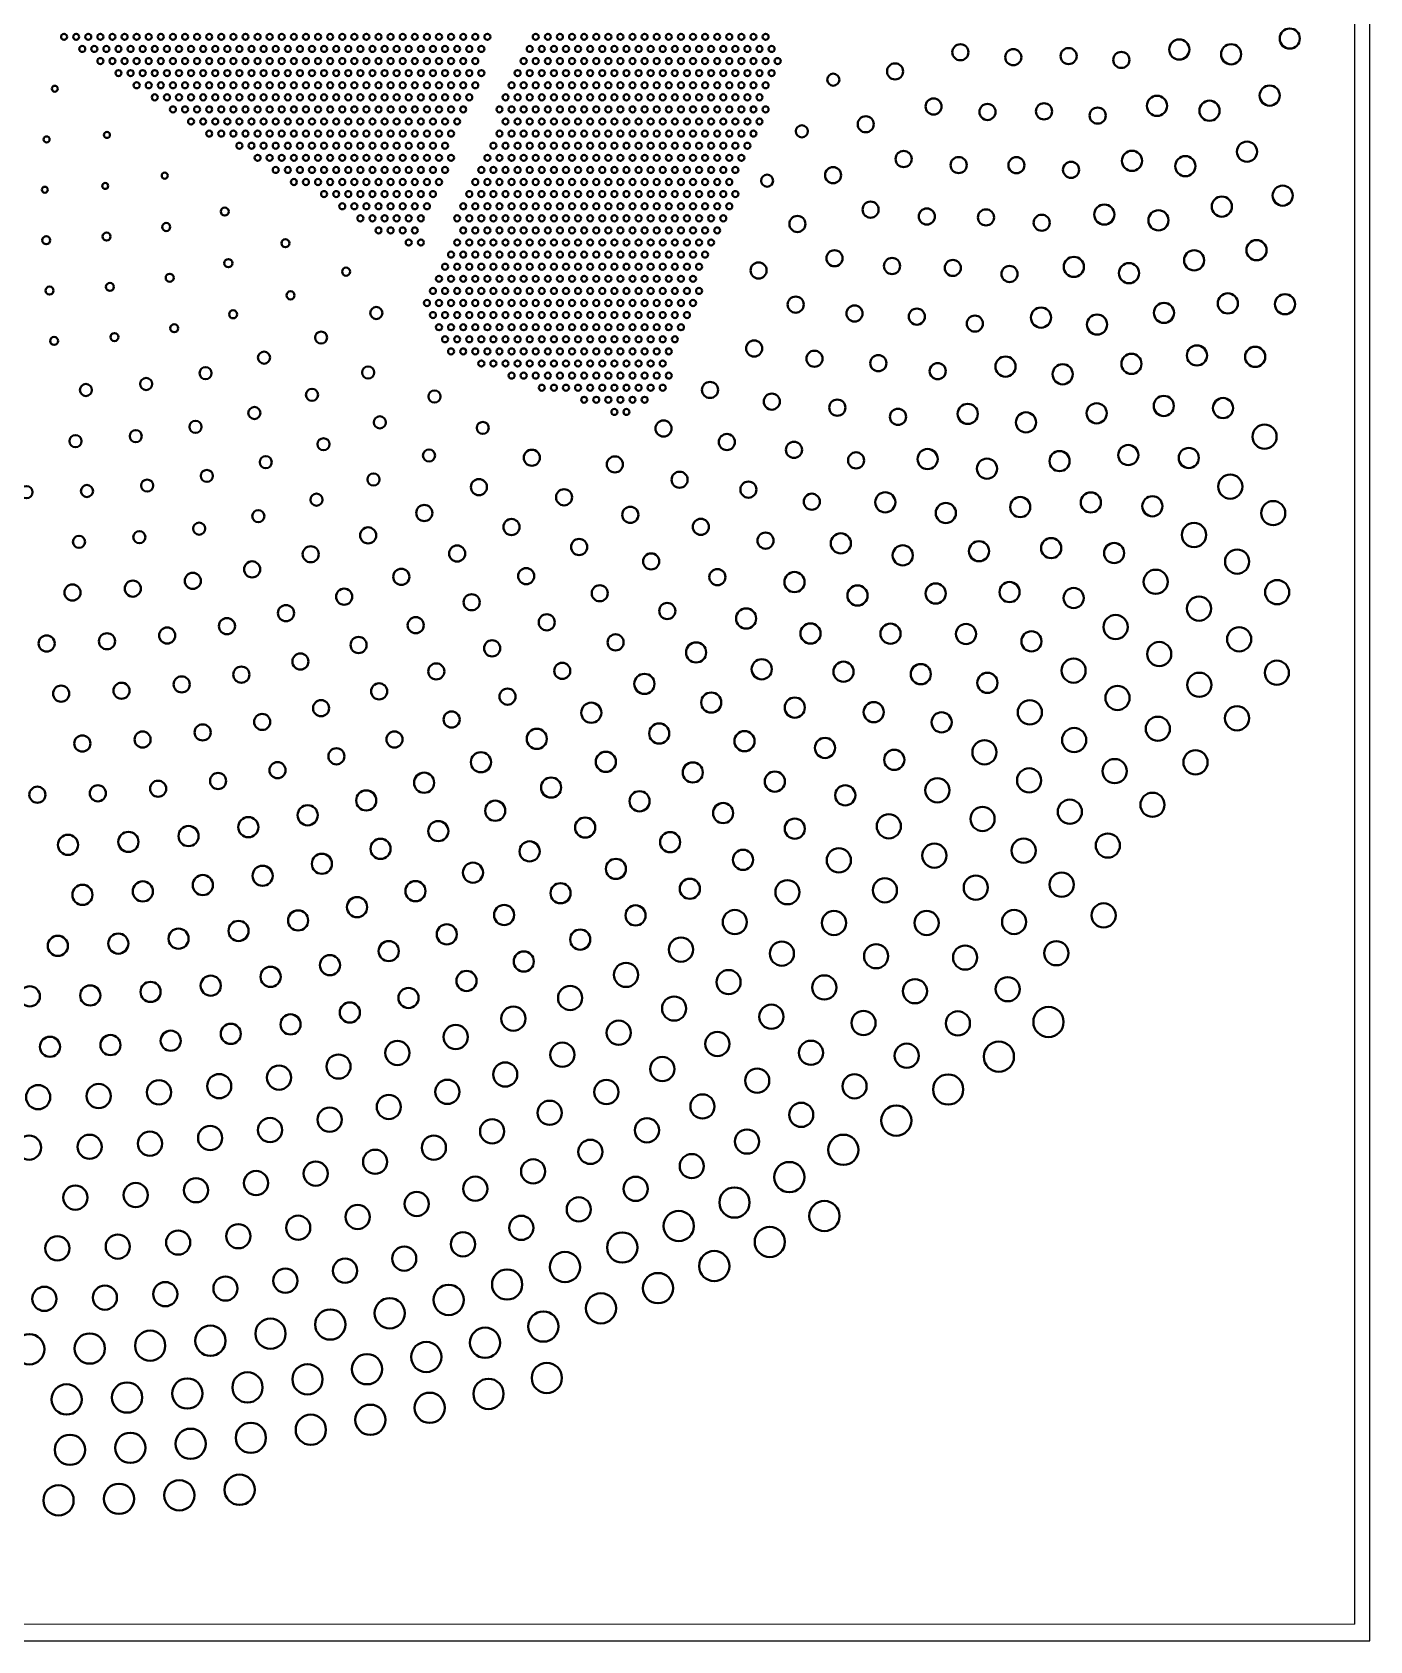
# Model space of a CAD drawing. Header units: metres. Extents: x 60.32 to 63.3, y 91.09 to 96.72.
# Drawn here: x 61.974 to 63.301, y 91.091 to 92.687 of the extents above; entities that cross this region are included whole.
import ezdxf

# ---------------------------------------------------------------- set-up
doc = ezdxf.new("R2010")
doc.units = ezdxf.units.M
doc.header["$MEASUREMENT"] = 0
doc.layers.add('ProfileEdges', color=7, linetype='Continuous', lineweight=40)

msp = doc.modelspace()

# ---------------------------------------------------------------- linework, layer by layer
at = {"layer": 'Defpoints'}
msp.add_line((60.3331, 91.1086), (63.2861, 91.1078), dxfattribs=at)
msp.add_lwpolyline([(60.3184, 91.0914), (63.3015, 91.0914), (63.3015, 96.7201), (60.3184, 96.7201)], close=True, dxfattribs=at)
msp.add_lwpolyline([(61.3671, 96.7086), (63.2861, 96.7086), (63.2861, 91.1078)], dxfattribs=at)
at = {"layer": 'ProfileEdges'}
for centre, radius in [((63.222, 92.6806), 0.01), ((62.0059, 92.6823), 0.003), ((62.0179, 92.6823), 0.003), ((62.0239, 92.6703), 0.003), ((62.0299, 92.6823), 0.003), ((62.0359, 92.6703), 0.003), ((62.0419, 92.6823), 0.003), ((62.0479, 92.6703), 0.003), ((62.0539, 92.6823), 0.003), ((62.0599, 92.6703), 0.003), ((62.0659, 92.6823), 0.003), ((62.0719, 92.6703), 0.003), ((62.0779, 92.6823), 0.003), ((62.0839, 92.6703), 0.003), ((62.0899, 92.6823), 0.003), ((62.0959, 92.6703), 0.003), ((62.1019, 92.6823), 0.003), ((62.1079, 92.6703), 0.003), ((62.1139, 92.6823), 0.003), ((62.1199, 92.6703), 0.003), ((62.1259, 92.6823), 0.003), ((62.1319, 92.6703), 0.003), ((62.1379, 92.6823), 0.003), ((62.1439, 92.6703), 0.003), ((62.1499, 92.6823), 0.003), ((62.1559, 92.6703), 0.003), ((62.1619, 92.6823), 0.003), ((62.1679, 92.6703), 0.003), ((62.1739, 92.6823), 0.003), ((62.1799, 92.6703), 0.003), ((62.1859, 92.6823), 0.003), ((62.1919, 92.6703), 0.003), ((62.1979, 92.6823), 0.003), ((62.2039, 92.6703), 0.003), ((62.2099, 92.6823), 0.003), ((62.2159, 92.6703), 0.003), ((62.2219, 92.6823), 0.003), ((62.2279, 92.6703), 0.003), ((62.2339, 92.6823), 0.003), ((62.2399, 92.6703), 0.003), ((62.2459, 92.6823), 0.003), ((62.2519, 92.6703), 0.003), ((62.2579, 92.6823), 0.003), ((62.2639, 92.6703), 0.003), ((62.2699, 92.6823), 0.003), ((62.2759, 92.6703), 0.003), ((62.2819, 92.6823), 0.003), ((62.2879, 92.6703), 0.003), ((62.2939, 92.6823), 0.003), ((62.2999, 92.6703), 0.003), ((62.3059, 92.6823), 0.003), ((62.3119, 92.6703), 0.003), ((62.3179, 92.6823), 0.003), ((62.3239, 92.6703), 0.003), ((62.3299, 92.6823), 0.003), ((62.3359, 92.6703), 0.003), ((62.3419, 92.6823), 0.003), ((62.3479, 92.6703), 0.003), ((62.3539, 92.6823), 0.003), ((62.3599, 92.6703), 0.003), ((62.3659, 92.6823), 0.003), ((62.3719, 92.6703), 0.003), ((62.3779, 92.6823), 0.003), ((62.3839, 92.6703), 0.003), ((62.3899, 92.6823), 0.003), ((62.3959, 92.6703), 0.003), ((62.4019, 92.6823), 0.003), ((62.4079, 92.6703), 0.003), ((62.4139, 92.6823), 0.003), ((62.4199, 92.6703), 0.003), ((62.4259, 92.6823), 0.003), ((62.4679, 92.6703), 0.003), ((62.4739, 92.6823), 0.003), ((62.4799, 92.6703), 0.003), ((62.4859, 92.6823), 0.003), ((62.4919, 92.6703), 0.003), ((62.4979, 92.6823), 0.003), ((62.5039, 92.6703), 0.003), ((62.5099, 92.6823), 0.003), ((62.5159, 92.6703), 0.003), ((62.5219, 92.6823), 0.003), ((62.5279, 92.6703), 0.003), ((62.5339, 92.6823), 0.003), ((62.5399, 92.6703), 0.003), ((62.5459, 92.6823), 0.003), ((62.5519, 92.6703), 0.003), ((62.5579, 92.6823), 0.003), ((62.5639, 92.6703), 0.003), ((62.5699, 92.6823), 0.003), ((62.5759, 92.6703), 0.003), ((62.5819, 92.6823), 0.003), ((62.5879, 92.6703), 0.003), ((62.5939, 92.6823), 0.003), ((62.5999, 92.6703), 0.003), ((62.6059, 92.6823), 0.003), ((62.6119, 92.6703), 0.003), ((62.6179, 92.6823), 0.003), ((62.6239, 92.6703), 0.003), ((62.6299, 92.6823), 0.003), ((62.6359, 92.6703), 0.003), ((62.6419, 92.6823), 0.003), ((62.6479, 92.6703), 0.003), ((62.6539, 92.6823), 0.003), ((62.6599, 92.6703), 0.003), ((62.6659, 92.6823), 0.003), ((62.6719, 92.6703), 0.003), ((62.6779, 92.6823), 0.003), ((62.6839, 92.6703), 0.003), ((62.6899, 92.6823), 0.003), ((62.6959, 92.6703), 0.003), ((62.7019, 92.6823), 0.003), ((62.7079, 92.6703), 0.003), ((62.8952, 92.667), 0.008), ((62.9477, 92.6621), 0.008), ((63.0026, 92.6632), 0.008), ((63.1124, 92.6697), 0.01), ((63.1638, 92.665), 0.01), ((62.0419, 92.6583), 0.003), ((62.0539, 92.6583), 0.003), ((62.0659, 92.6583), 0.003), ((62.0779, 92.6583), 0.003), ((62.0899, 92.6583), 0.003), ((62.1019, 92.6583), 0.003), ((62.1139, 92.6583), 0.003), ((62.1259, 92.6583), 0.003), ((62.1379, 92.6583), 0.003), ((62.1499, 92.6583), 0.003), ((62.1619, 92.6583), 0.003), ((62.1739, 92.6583), 0.003), ((62.1859, 92.6583), 0.003), ((62.1979, 92.6583), 0.003), ((62.2099, 92.6583), 0.003), ((62.2219, 92.6583), 0.003), ((62.2339, 92.6583), 0.003), ((62.2459, 92.6583), 0.003), ((62.2579, 92.6583), 0.003), ((62.2699, 92.6583), 0.003), ((62.2819, 92.6583), 0.003), ((62.2939, 92.6583), 0.003), ((62.3059, 92.6583), 0.003), ((62.3179, 92.6583), 0.003), ((62.3299, 92.6583), 0.003), ((62.3419, 92.6583), 0.003), ((62.3539, 92.6583), 0.003), ((62.3659, 92.6583), 0.003), ((62.3779, 92.6583), 0.003), ((62.3899, 92.6583), 0.003), ((62.4019, 92.6583), 0.003), ((62.4139, 92.6583), 0.003), ((62.4619, 92.6583), 0.003), ((62.4739, 92.6583), 0.003), ((62.4859, 92.6583), 0.003), ((62.4979, 92.6583), 0.003), ((62.5099, 92.6583), 0.003), ((62.5219, 92.6583), 0.003), ((62.5339, 92.6583), 0.003), ((62.5459, 92.6583), 0.003), ((62.5579, 92.6583), 0.003), ((62.5699, 92.6583), 0.003), ((62.5819, 92.6583), 0.003), ((62.5939, 92.6583), 0.003), ((62.6059, 92.6583), 0.003), ((62.6179, 92.6583), 0.003), ((62.6299, 92.6583), 0.003), ((62.6419, 92.6583), 0.003), ((62.6539, 92.6583), 0.003), ((62.6659, 92.6583), 0.003), ((62.6779, 92.6583), 0.003), ((62.6899, 92.6583), 0.003), ((62.7019, 92.6583), 0.003), ((62.7139, 92.6583), 0.003), ((62.8304, 92.648), 0.008), ((63.0549, 92.6594), 0.008), ((62.0599, 92.6463), 0.003), ((62.0719, 92.6463), 0.003), ((62.0839, 92.6463), 0.003), ((62.0959, 92.6463), 0.003), ((62.1079, 92.6463), 0.003), ((62.1199, 92.6463), 0.003), ((62.1319, 92.6463), 0.003), ((62.1439, 92.6463), 0.003), ((62.1559, 92.6463), 0.003), ((62.1679, 92.6463), 0.003), ((62.1799, 92.6463), 0.003), ((62.1919, 92.6463), 0.003), ((62.2039, 92.6463), 0.003), ((62.2159, 92.6463), 0.003), ((62.2279, 92.6463), 0.003), ((62.2399, 92.6463), 0.003), ((62.2519, 92.6463), 0.003), ((62.2639, 92.6463), 0.003), ((62.2759, 92.6463), 0.003), ((62.2879, 92.6463), 0.003), ((62.2999, 92.6463), 0.003), ((62.3119, 92.6463), 0.003), ((62.3239, 92.6463), 0.003), ((62.3359, 92.6463), 0.003), ((62.3479, 92.6463), 0.003), ((62.3599, 92.6463), 0.003), ((62.3719, 92.6463), 0.003), ((62.3839, 92.6463), 0.003), ((62.3959, 92.6463), 0.003), ((62.4079, 92.6463), 0.003), ((62.4199, 92.6463), 0.003), ((62.4559, 92.6463), 0.003), ((62.4679, 92.6463), 0.003), ((62.4799, 92.6463), 0.003), ((62.4919, 92.6463), 0.003), ((62.5039, 92.6463), 0.003), ((62.5159, 92.6463), 0.003), ((62.5279, 92.6463), 0.003), ((62.5399, 92.6463), 0.003), ((62.5519, 92.6463), 0.003), ((62.5639, 92.6463), 0.003), ((62.5759, 92.6463), 0.003), ((62.5879, 92.6463), 0.003), ((62.5999, 92.6463), 0.003), ((62.6119, 92.6463), 0.003), ((62.6239, 92.6463), 0.003), ((62.6359, 92.6463), 0.003), ((62.6479, 92.6463), 0.003), ((62.6599, 92.6463), 0.003), ((62.6719, 92.6463), 0.003), ((62.6839, 92.6463), 0.003), ((62.6959, 92.6463), 0.003), ((62.7079, 92.6463), 0.003), ((62.7691, 92.6398), 0.006), ((61.9967, 92.6308), 0.003), ((62.0779, 92.6343), 0.003), ((62.0899, 92.6343), 0.003), ((62.0959, 92.6223), 0.003), ((62.1019, 92.6343), 0.003), ((62.1079, 92.6223), 0.003), ((62.1139, 92.6343), 0.003), ((62.1199, 92.6223), 0.003), ((62.1259, 92.6343), 0.003), ((62.1319, 92.6223), 0.003), ((62.1379, 92.6343), 0.003), ((62.1439, 92.6223), 0.003), ((62.1499, 92.6343), 0.003), ((62.1559, 92.6223), 0.003), ((62.1619, 92.6343), 0.003), ((62.1679, 92.6223), 0.003), ((62.1739, 92.6343), 0.003), ((62.1799, 92.6223), 0.003), ((62.1859, 92.6343), 0.003), ((62.1919, 92.6223), 0.003), ((62.1979, 92.6343), 0.003), ((62.2039, 92.6223), 0.003), ((62.2099, 92.6343), 0.003), ((62.2159, 92.6223), 0.003), ((62.2219, 92.6343), 0.003), ((62.2279, 92.6223), 0.003), ((62.2339, 92.6343), 0.003), ((62.2399, 92.6223), 0.003), ((62.2459, 92.6343), 0.003), ((62.2519, 92.6223), 0.003), ((62.2579, 92.6343), 0.003), ((62.2639, 92.6223), 0.003), ((62.2699, 92.6343), 0.003), ((62.2759, 92.6223), 0.003), ((62.2819, 92.6343), 0.003), ((62.2879, 92.6223), 0.003), ((62.2939, 92.6343), 0.003), ((62.2999, 92.6223), 0.003), ((62.3059, 92.6343), 0.003), ((62.3119, 92.6223), 0.003), ((62.3179, 92.6343), 0.003), ((62.3239, 92.6223), 0.003), ((62.3299, 92.6343), 0.003), ((62.3359, 92.6223), 0.003), ((62.3419, 92.6343), 0.003), ((62.3479, 92.6223), 0.003), ((62.3539, 92.6343), 0.003), ((62.3599, 92.6223), 0.003), ((62.3659, 92.6343), 0.003), ((62.3719, 92.6223), 0.003), ((62.3779, 92.6343), 0.003), ((62.3839, 92.6223), 0.003), ((62.3899, 92.6343), 0.003), ((62.3959, 92.6223), 0.003), ((62.4019, 92.6343), 0.003), ((62.4079, 92.6223), 0.003), ((62.4139, 92.6343), 0.003), ((62.4439, 92.6223), 0.003), ((62.4499, 92.6343), 0.003), ((62.4559, 92.6223), 0.003), ((62.4619, 92.6343), 0.003), ((62.4679, 92.6223), 0.003), ((62.4739, 92.6343), 0.003), ((62.4799, 92.6223), 0.003), ((62.4859, 92.6343), 0.003), ((62.4919, 92.6223), 0.003), ((62.4979, 92.6343), 0.003), ((62.5039, 92.6223), 0.003), ((62.5099, 92.6343), 0.003), ((62.5159, 92.6223), 0.003), ((62.5219, 92.6343), 0.003), ((62.5279, 92.6223), 0.003), ((62.5339, 92.6343), 0.003), ((62.5399, 92.6223), 0.003), ((62.5459, 92.6343), 0.003), ((62.5519, 92.6223), 0.003), ((62.5579, 92.6343), 0.003), ((62.5639, 92.6223), 0.003), ((62.5699, 92.6343), 0.003), ((62.5759, 92.6223), 0.003), ((62.5819, 92.6343), 0.003), ((62.5879, 92.6223), 0.003), ((62.5939, 92.6343), 0.003), ((62.5999, 92.6223), 0.003), ((62.6059, 92.6343), 0.003), ((62.6119, 92.6223), 0.003), ((62.6179, 92.6343), 0.003), ((62.6239, 92.6223), 0.003), ((62.6299, 92.6343), 0.003), ((62.6359, 92.6223), 0.003), ((62.6419, 92.6343), 0.003), ((62.6479, 92.6223), 0.003), ((62.6539, 92.6343), 0.003), ((62.6599, 92.6223), 0.003), ((62.6659, 92.6343), 0.003), ((62.6719, 92.6223), 0.003), ((62.6779, 92.6343), 0.003), ((62.6839, 92.6223), 0.003), ((62.6899, 92.6343), 0.003), ((62.6959, 92.6223), 0.003), ((62.7019, 92.6343), 0.003), ((63.0903, 92.6139), 0.01), ((63.2021, 92.624), 0.01), ((62.1139, 92.6103), 0.003), ((62.1259, 92.6103), 0.003), ((62.1379, 92.6103), 0.003), ((62.1499, 92.6103), 0.003), ((62.1619, 92.6103), 0.003), ((62.1739, 92.6103), 0.003), ((62.1859, 92.6103), 0.003), ((62.1979, 92.6103), 0.003), ((62.2099, 92.6103), 0.003), ((62.2219, 92.6103), 0.003), ((62.2339, 92.6103), 0.003), ((62.2459, 92.6103), 0.003), ((62.2579, 92.6103), 0.003), ((62.2699, 92.6103), 0.003), ((62.2819, 92.6103), 0.003), ((62.2939, 92.6103), 0.003), ((62.3059, 92.6103), 0.003), ((62.3179, 92.6103), 0.003), ((62.3299, 92.6103), 0.003), ((62.3419, 92.6103), 0.003), ((62.3539, 92.6103), 0.003), ((62.3659, 92.6103), 0.003), ((62.3779, 92.6103), 0.003), ((62.3899, 92.6103), 0.003), ((62.4019, 92.6103), 0.003), ((62.4379, 92.6103), 0.003), ((62.4499, 92.6103), 0.003), ((62.4619, 92.6103), 0.003), ((62.4739, 92.6103), 0.003), ((62.4859, 92.6103), 0.003), ((62.4979, 92.6103), 0.003), ((62.5099, 92.6103), 0.003), ((62.5219, 92.6103), 0.003), ((62.5339, 92.6103), 0.003), ((62.5459, 92.6103), 0.003), ((62.5579, 92.6103), 0.003), ((62.5699, 92.6103), 0.003), ((62.5819, 92.6103), 0.003), ((62.5939, 92.6103), 0.003), ((62.6059, 92.6103), 0.003), ((62.6179, 92.6103), 0.003), ((62.6299, 92.6103), 0.003), ((62.6419, 92.6103), 0.003), ((62.6539, 92.6103), 0.003), ((62.6659, 92.6103), 0.003), ((62.6779, 92.6103), 0.003), ((62.6899, 92.6103), 0.003), ((62.7019, 92.6103), 0.003), ((62.8686, 92.6132), 0.008), ((62.9221, 92.6078), 0.008), ((62.9782, 92.6084), 0.008), ((63.0314, 92.6042), 0.008), ((63.1424, 92.609), 0.01), ((62.1319, 92.5983), 0.003), ((62.1439, 92.5983), 0.003), ((62.1559, 92.5983), 0.003), ((62.1679, 92.5983), 0.003), ((62.1799, 92.5983), 0.003), ((62.1919, 92.5983), 0.003), ((62.2039, 92.5983), 0.003), ((62.2159, 92.5983), 0.003), ((62.2279, 92.5983), 0.003), ((62.2399, 92.5983), 0.003), ((62.2519, 92.5983), 0.003), ((62.2639, 92.5983), 0.003), ((62.2759, 92.5983), 0.003), ((62.2879, 92.5983), 0.003), ((62.2999, 92.5983), 0.003), ((62.3119, 92.5983), 0.003), ((62.3239, 92.5983), 0.003), ((62.3359, 92.5983), 0.003), ((62.3479, 92.5983), 0.003), ((62.3599, 92.5983), 0.003), ((62.3719, 92.5983), 0.003), ((62.3839, 92.5983), 0.003), ((62.3959, 92.5983), 0.003), ((62.4439, 92.5983), 0.003), ((62.4559, 92.5983), 0.003), ((62.4679, 92.5983), 0.003), ((62.4799, 92.5983), 0.003), ((62.4919, 92.5983), 0.003), ((62.5039, 92.5983), 0.003), ((62.5159, 92.5983), 0.003), ((62.5279, 92.5983), 0.003), ((62.5399, 92.5983), 0.003), ((62.5519, 92.5983), 0.003), ((62.5639, 92.5983), 0.003), ((62.5759, 92.5983), 0.003), ((62.5879, 92.5983), 0.003), ((62.5999, 92.5983), 0.003), ((62.6119, 92.5983), 0.003), ((62.6239, 92.5983), 0.003), ((62.6359, 92.5983), 0.003), ((62.6479, 92.5983), 0.003), ((62.6599, 92.5983), 0.003), ((62.6719, 92.5983), 0.003), ((62.6839, 92.5983), 0.003), ((62.6959, 92.5983), 0.003), ((62.7379, 92.5886), 0.006), ((62.8013, 92.5956), 0.008), ((61.9886, 92.5806), 0.003), ((62.0484, 92.585), 0.003), ((62.1499, 92.5863), 0.003), ((62.1619, 92.5863), 0.003), ((62.1739, 92.5863), 0.003), ((62.1799, 92.5743), 0.003), ((62.1859, 92.5863), 0.003), ((62.1919, 92.5743), 0.003), ((62.1979, 92.5863), 0.003), ((62.2039, 92.5743), 0.003), ((62.2099, 92.5863), 0.003), ((62.2159, 92.5743), 0.003), ((62.2219, 92.5863), 0.003), ((62.2279, 92.5743), 0.003), ((62.2339, 92.5863), 0.003), ((62.2399, 92.5743), 0.003), ((62.2459, 92.5863), 0.003), ((62.2519, 92.5743), 0.003), ((62.2579, 92.5863), 0.003), ((62.2639, 92.5743), 0.003), ((62.2699, 92.5863), 0.003), ((62.2759, 92.5743), 0.003), ((62.2819, 92.5863), 0.003), ((62.2879, 92.5743), 0.003), ((62.2939, 92.5863), 0.003), ((62.2999, 92.5743), 0.003), ((62.3059, 92.5863), 0.003), ((62.3119, 92.5743), 0.003), ((62.3179, 92.5863), 0.003), ((62.3239, 92.5743), 0.003), ((62.3299, 92.5863), 0.003), ((62.3359, 92.5743), 0.003), ((62.3419, 92.5863), 0.003), ((62.3479, 92.5743), 0.003), ((62.3539, 92.5863), 0.003), ((62.3599, 92.5743), 0.003), ((62.3659, 92.5863), 0.003), ((62.3719, 92.5743), 0.003), ((62.3779, 92.5863), 0.003), ((62.3839, 92.5743), 0.003), ((62.3899, 92.5863), 0.003), ((62.4319, 92.5743), 0.003), ((62.4379, 92.5863), 0.003), ((62.4439, 92.5743), 0.003), ((62.4499, 92.5863), 0.003), ((62.4559, 92.5743), 0.003), ((62.4619, 92.5863), 0.003), ((62.4679, 92.5743), 0.003), ((62.4739, 92.5863), 0.003), ((62.4799, 92.5743), 0.003), ((62.4859, 92.5863), 0.003), ((62.4919, 92.5743), 0.003), ((62.4979, 92.5863), 0.003), ((62.5039, 92.5743), 0.003), ((62.5099, 92.5863), 0.003), ((62.5159, 92.5743), 0.003), ((62.5219, 92.5863), 0.003), ((62.5279, 92.5743), 0.003), ((62.5339, 92.5863), 0.003), ((62.5399, 92.5743), 0.003), ((62.5459, 92.5863), 0.003), ((62.5519, 92.5743), 0.003), ((62.5579, 92.5863), 0.003), ((62.5639, 92.5743), 0.003), ((62.5699, 92.5863), 0.003), ((62.5759, 92.5743), 0.003), ((62.5819, 92.5863), 0.003), ((62.5879, 92.5743), 0.003), ((62.5939, 92.5863), 0.003), ((62.5999, 92.5743), 0.003), ((62.6059, 92.5863), 0.003), ((62.6119, 92.5743), 0.003), ((62.6179, 92.5863), 0.003), ((62.6239, 92.5743), 0.003), ((62.6299, 92.5863), 0.003), ((62.6359, 92.5743), 0.003), ((62.6419, 92.5863), 0.003), ((62.6479, 92.5743), 0.003), ((62.6539, 92.5863), 0.003), ((62.6599, 92.5743), 0.003), ((62.6659, 92.5863), 0.003), ((62.6719, 92.5743), 0.003), ((62.6779, 92.5863), 0.003), ((62.6839, 92.5743), 0.003), ((62.6899, 92.5863), 0.003), ((63.1796, 92.5684), 0.01), ((62.1979, 92.5623), 0.003), ((62.2099, 92.5623), 0.003), ((62.2219, 92.5623), 0.003), ((62.2339, 92.5623), 0.003), ((62.2459, 92.5623), 0.003), ((62.2579, 92.5623), 0.003), ((62.2699, 92.5623), 0.003), ((62.2819, 92.5623), 0.003), ((62.2939, 92.5623), 0.003), ((62.3059, 92.5623), 0.003), ((62.3179, 92.5623), 0.003), ((62.3299, 92.5623), 0.003), ((62.3419, 92.5623), 0.003), ((62.3539, 92.5623), 0.003), ((62.3659, 92.5623), 0.003), ((62.3779, 92.5623), 0.003), ((62.3899, 92.5623), 0.003), ((62.4259, 92.5623), 0.003), ((62.4379, 92.5623), 0.003), ((62.4499, 92.5623), 0.003), ((62.4619, 92.5623), 0.003), ((62.4739, 92.5623), 0.003), ((62.4859, 92.5623), 0.003), ((62.4979, 92.5623), 0.003), ((62.5099, 92.5623), 0.003), ((62.5219, 92.5623), 0.003), ((62.5339, 92.5623), 0.003), ((62.5459, 92.5623), 0.003), ((62.5579, 92.5623), 0.003), ((62.5699, 92.5623), 0.003), ((62.5819, 92.5623), 0.003), ((62.5939, 92.5623), 0.003), ((62.6059, 92.5623), 0.003), ((62.6179, 92.5623), 0.003), ((62.6299, 92.5623), 0.003), ((62.6419, 92.5623), 0.003), ((62.6539, 92.5623), 0.003), ((62.6659, 92.5623), 0.003), ((62.6779, 92.5623), 0.003), ((62.8389, 92.5611), 0.008), ((62.8935, 92.5551), 0.008), ((62.9508, 92.555), 0.008), ((63.005, 92.5504), 0.008), ((63.0655, 92.5593), 0.01), ((63.1184, 92.554), 0.01), ((62.1058, 92.5446), 0.003), ((62.2159, 92.5503), 0.003), ((62.2279, 92.5503), 0.003), ((62.2399, 92.5503), 0.003), ((62.2519, 92.5503), 0.003), ((62.2639, 92.5503), 0.003), ((62.2759, 92.5503), 0.003), ((62.2879, 92.5503), 0.003), ((62.2999, 92.5503), 0.003), ((62.3119, 92.5503), 0.003), ((62.3239, 92.5503), 0.003), ((62.3359, 92.5503), 0.003), ((62.3479, 92.5503), 0.003), ((62.3599, 92.5503), 0.003), ((62.3719, 92.5503), 0.003), ((62.3839, 92.5503), 0.003), ((62.4199, 92.5503), 0.003), ((62.4319, 92.5503), 0.003), ((62.4439, 92.5503), 0.003), ((62.4559, 92.5503), 0.003), ((62.4679, 92.5503), 0.003), ((62.4799, 92.5503), 0.003), ((62.4919, 92.5503), 0.003), ((62.5039, 92.5503), 0.003), ((62.5159, 92.5503), 0.003), ((62.5279, 92.5503), 0.003), ((62.5399, 92.5503), 0.003), ((62.5519, 92.5503), 0.003), ((62.5639, 92.5503), 0.003), ((62.5759, 92.5503), 0.003), ((62.5879, 92.5503), 0.003), ((62.5999, 92.5503), 0.003), ((62.6119, 92.5503), 0.003), ((62.6239, 92.5503), 0.003), ((62.6359, 92.5503), 0.003), ((62.6479, 92.5503), 0.003), ((62.6599, 92.5503), 0.003), ((62.6719, 92.5503), 0.003), ((62.7034, 92.5396), 0.006), ((62.7689, 92.5451), 0.008), ((61.9868, 92.5306), 0.003), ((62.0467, 92.5344), 0.003), ((62.2339, 92.5383), 0.003), ((62.2459, 92.5383), 0.003), ((62.2579, 92.5383), 0.003), ((62.2639, 92.5263), 0.003), ((62.2699, 92.5383), 0.003), ((62.2759, 92.5263), 0.003), ((62.2819, 92.5383), 0.003), ((62.2879, 92.5263), 0.003), ((62.2939, 92.5383), 0.003), ((62.2999, 92.5263), 0.003), ((62.3059, 92.5383), 0.003), ((62.3119, 92.5263), 0.003), ((62.3179, 92.5383), 0.003), ((62.3239, 92.5263), 0.003), ((62.3299, 92.5383), 0.003), ((62.3359, 92.5263), 0.003), ((62.3419, 92.5383), 0.003), ((62.3479, 92.5263), 0.003), ((62.3539, 92.5383), 0.003), ((62.3599, 92.5263), 0.003), ((62.3659, 92.5383), 0.003), ((62.3719, 92.5263), 0.003), ((62.3779, 92.5383), 0.003), ((62.4079, 92.5263), 0.003), ((62.4139, 92.5383), 0.003), ((62.4199, 92.5263), 0.003), ((62.4259, 92.5383), 0.003), ((62.4319, 92.5263), 0.003), ((62.4379, 92.5383), 0.003), ((62.4439, 92.5263), 0.003), ((62.4499, 92.5383), 0.003), ((62.4559, 92.5263), 0.003), ((62.4619, 92.5383), 0.003), ((62.4679, 92.5263), 0.003), ((62.4739, 92.5383), 0.003), ((62.4799, 92.5263), 0.003), ((62.4859, 92.5383), 0.003), ((62.4919, 92.5263), 0.003), ((62.4979, 92.5383), 0.003), ((62.5039, 92.5263), 0.003), ((62.5099, 92.5383), 0.003), ((62.5159, 92.5263), 0.003), ((62.5219, 92.5383), 0.003), ((62.5279, 92.5263), 0.003), ((62.5339, 92.5383), 0.003), ((62.5399, 92.5263), 0.003), ((62.5459, 92.5383), 0.003), ((62.5519, 92.5263), 0.003), ((62.5579, 92.5383), 0.003), ((62.5639, 92.5263), 0.003), ((62.5699, 92.5383), 0.003), ((62.5759, 92.5263), 0.003), ((62.5819, 92.5383), 0.003), ((62.5879, 92.5263), 0.003), ((62.5939, 92.5383), 0.003), ((62.5999, 92.5263), 0.003), ((62.6059, 92.5383), 0.003), ((62.6119, 92.5263), 0.003), ((62.6179, 92.5383), 0.003), ((62.6239, 92.5263), 0.003), ((62.6299, 92.5383), 0.003), ((62.6359, 92.5263), 0.003), ((62.6419, 92.5383), 0.003), ((62.6479, 92.5263), 0.003), ((62.6539, 92.5383), 0.003), ((62.6599, 92.5263), 0.003), ((62.6659, 92.5383), 0.003), ((62.6719, 92.5263), 0.003), ((63.215, 92.5248), 0.01), ((62.1653, 92.509), 0.004), ((62.2819, 92.5143), 0.003), ((62.2939, 92.5143), 0.003), ((62.3059, 92.5143), 0.003), ((62.3179, 92.5143), 0.003), ((62.3299, 92.5143), 0.003), ((62.3419, 92.5143), 0.003), ((62.3539, 92.5143), 0.003), ((62.3659, 92.5143), 0.003), ((62.4019, 92.5143), 0.003), ((62.4139, 92.5143), 0.003), ((62.4259, 92.5143), 0.003), ((62.4379, 92.5143), 0.003), ((62.4499, 92.5143), 0.003), ((62.4619, 92.5143), 0.003), ((62.4739, 92.5143), 0.003), ((62.4859, 92.5143), 0.003), ((62.4979, 92.5143), 0.003), ((62.5099, 92.5143), 0.003), ((62.5219, 92.5143), 0.003), ((62.5339, 92.5143), 0.003), ((62.5459, 92.5143), 0.003), ((62.5579, 92.5143), 0.003), ((62.5699, 92.5143), 0.003), ((62.5819, 92.5143), 0.003), ((62.5939, 92.5143), 0.003), ((62.6059, 92.5143), 0.003), ((62.6179, 92.5143), 0.003), ((62.6299, 92.5143), 0.003), ((62.6419, 92.5143), 0.003), ((62.6539, 92.5143), 0.003), ((62.6659, 92.5143), 0.003), ((62.8061, 92.5109), 0.008), ((62.8619, 92.5041), 0.008), ((62.9206, 92.5032), 0.008), ((63.038, 92.506), 0.01), ((63.0917, 92.5003), 0.01), ((63.1546, 92.5139), 0.01), ((62.1073, 92.4937), 0.004), ((62.2999, 92.5023), 0.003), ((62.3119, 92.5023), 0.003), ((62.3239, 92.5023), 0.003), ((62.3359, 92.5023), 0.003), ((62.3479, 92.5023), 0.003), ((62.3599, 92.5023), 0.003), ((62.3959, 92.5023), 0.003), ((62.4079, 92.5023), 0.003), ((62.4199, 92.5023), 0.003), ((62.4319, 92.5023), 0.003), ((62.4439, 92.5023), 0.003), ((62.4559, 92.5023), 0.003), ((62.4679, 92.5023), 0.003), ((62.4799, 92.5023), 0.003), ((62.4919, 92.5023), 0.003), ((62.5039, 92.5023), 0.003), ((62.5159, 92.5023), 0.003), ((62.5279, 92.5023), 0.003), ((62.5399, 92.5023), 0.003), ((62.5519, 92.5023), 0.003), ((62.5639, 92.5023), 0.003), ((62.5759, 92.5023), 0.003), ((62.5879, 92.5023), 0.003), ((62.5999, 92.5023), 0.003), ((62.6119, 92.5023), 0.003), ((62.6239, 92.5023), 0.003), ((62.6359, 92.5023), 0.003), ((62.6479, 92.5023), 0.003), ((62.6599, 92.5023), 0.003), ((62.7335, 92.4967), 0.008), ((62.9759, 92.4979), 0.008), ((61.9882, 92.4806), 0.004), ((62.0481, 92.4842), 0.004), ((62.2255, 92.4776), 0.004), ((62.3179, 92.4903), 0.003), ((62.3299, 92.4903), 0.003), ((62.3419, 92.4903), 0.003), ((62.3479, 92.4783), 0.003), ((62.3539, 92.4903), 0.003), ((62.3599, 92.4783), 0.003), ((62.3959, 92.4783), 0.003), ((62.4019, 92.4903), 0.003), ((62.4079, 92.4783), 0.003), ((62.4139, 92.4903), 0.003), ((62.4199, 92.4783), 0.003), ((62.4259, 92.4903), 0.003), ((62.4319, 92.4783), 0.003), ((62.4379, 92.4903), 0.003), ((62.4439, 92.4783), 0.003), ((62.4499, 92.4903), 0.003), ((62.4559, 92.4783), 0.003), ((62.4619, 92.4903), 0.003), ((62.4679, 92.4783), 0.003), ((62.4739, 92.4903), 0.003), ((62.4799, 92.4783), 0.003), ((62.4859, 92.4903), 0.003), ((62.4919, 92.4783), 0.003), ((62.4979, 92.4903), 0.003), ((62.5039, 92.4783), 0.003), ((62.5099, 92.4903), 0.003), ((62.5159, 92.4783), 0.003), ((62.5219, 92.4903), 0.003), ((62.5279, 92.4783), 0.003), ((62.5339, 92.4903), 0.003), ((62.5399, 92.4783), 0.003), ((62.5459, 92.4903), 0.003), ((62.5519, 92.4783), 0.003), ((62.5579, 92.4903), 0.003), ((62.5639, 92.4783), 0.003), ((62.5699, 92.4903), 0.003), ((62.5759, 92.4783), 0.003), ((62.5819, 92.4903), 0.003), ((62.5879, 92.4783), 0.003), ((62.5939, 92.4903), 0.003), ((62.5999, 92.4783), 0.003), ((62.6059, 92.4903), 0.003), ((62.6119, 92.4783), 0.003), ((62.6179, 92.4903), 0.003), ((62.6239, 92.4783), 0.003), ((62.6299, 92.4903), 0.003), ((62.6359, 92.4783), 0.003), ((62.6419, 92.4903), 0.003), ((62.6479, 92.4783), 0.003), ((62.6539, 92.4903), 0.003), ((63.189, 92.4707), 0.01), ((62.3899, 92.4663), 0.003), ((62.4019, 92.4663), 0.003), ((62.4139, 92.4663), 0.003), ((62.4259, 92.4663), 0.003), ((62.4379, 92.4663), 0.003), ((62.4499, 92.4663), 0.003), ((62.4619, 92.4663), 0.003), ((62.4739, 92.4663), 0.003), ((62.4859, 92.4663), 0.003), ((62.4979, 92.4663), 0.003), ((62.5099, 92.4663), 0.003), ((62.5219, 92.4663), 0.003), ((62.5339, 92.4663), 0.003), ((62.5459, 92.4663), 0.003), ((62.5579, 92.4663), 0.003), ((62.5699, 92.4663), 0.003), ((62.5819, 92.4663), 0.003), ((62.5939, 92.4663), 0.003), ((62.6059, 92.4663), 0.003), ((62.6179, 92.4663), 0.003), ((62.6299, 92.4663), 0.003), ((62.6419, 92.4663), 0.003), ((62.7703, 92.4627), 0.008), ((62.8274, 92.455), 0.008), ((63.0078, 92.4541), 0.01), ((63.1271, 92.4606), 0.01), ((62.1107, 92.4433), 0.004), ((62.1689, 92.4578), 0.004), ((62.2857, 92.4494), 0.004), ((62.3839, 92.4543), 0.003), ((62.3959, 92.4543), 0.003), ((62.4079, 92.4543), 0.003), ((62.4199, 92.4543), 0.003), ((62.4319, 92.4543), 0.003), ((62.4439, 92.4543), 0.003), ((62.4559, 92.4543), 0.003), ((62.4679, 92.4543), 0.003), ((62.4799, 92.4543), 0.003), ((62.4919, 92.4543), 0.003), ((62.5039, 92.4543), 0.003), ((62.5159, 92.4543), 0.003), ((62.5279, 92.4543), 0.003), ((62.5399, 92.4543), 0.003), ((62.5519, 92.4543), 0.003), ((62.5639, 92.4543), 0.003), ((62.5759, 92.4543), 0.003), ((62.5879, 92.4543), 0.003), ((62.5999, 92.4543), 0.003), ((62.6119, 92.4543), 0.003), ((62.6239, 92.4543), 0.003), ((62.6359, 92.4543), 0.003), ((62.695, 92.4506), 0.008), ((62.8877, 92.4531), 0.008), ((62.944, 92.4471), 0.008), ((63.0625, 92.4479), 0.01), ((61.9915, 92.4306), 0.004), ((62.0514, 92.4343), 0.004), ((62.3719, 92.4303), 0.003), ((62.3779, 92.4423), 0.003), ((62.3839, 92.4303), 0.003), ((62.3899, 92.4423), 0.003), ((62.3959, 92.4303), 0.003), ((62.4019, 92.4423), 0.003), ((62.4079, 92.4303), 0.003), ((62.4139, 92.4423), 0.003), ((62.4199, 92.4303), 0.003), ((62.4259, 92.4423), 0.003), ((62.4319, 92.4303), 0.003), ((62.4379, 92.4423), 0.003), ((62.4439, 92.4303), 0.003), ((62.4499, 92.4423), 0.003), ((62.4559, 92.4303), 0.003), ((62.4619, 92.4423), 0.003), ((62.4679, 92.4303), 0.003), ((62.4739, 92.4423), 0.003), ((62.4799, 92.4303), 0.003), ((62.4859, 92.4423), 0.003), ((62.4919, 92.4303), 0.003), ((62.4979, 92.4423), 0.003), ((62.5039, 92.4303), 0.003), ((62.5099, 92.4423), 0.003), ((62.5159, 92.4303), 0.003), ((62.5219, 92.4423), 0.003), ((62.5279, 92.4303), 0.003), ((62.5339, 92.4423), 0.003), ((62.5399, 92.4303), 0.003), ((62.5459, 92.4423), 0.003), ((62.5519, 92.4303), 0.003), ((62.5579, 92.4423), 0.003), ((62.5639, 92.4303), 0.003), ((62.5699, 92.4423), 0.003), ((62.5759, 92.4303), 0.003), ((62.5819, 92.4423), 0.003), ((62.5879, 92.4303), 0.003), ((62.5939, 92.4423), 0.003), ((62.5999, 92.4303), 0.003), ((62.6059, 92.4423), 0.003), ((62.6119, 92.4303), 0.003), ((62.6179, 92.4423), 0.003), ((62.6239, 92.4303), 0.003), ((62.6299, 92.4423), 0.003), ((62.6359, 92.4303), 0.003), ((62.2306, 92.4259), 0.004), ((62.3157, 92.4084), 0.006), ((62.3659, 92.4183), 0.003), ((62.3779, 92.4183), 0.003), ((62.3899, 92.4183), 0.003), ((62.4019, 92.4183), 0.003), ((62.4139, 92.4183), 0.003), ((62.4259, 92.4183), 0.003), ((62.4379, 92.4183), 0.003), ((62.4499, 92.4183), 0.003), ((62.4619, 92.4183), 0.003), ((62.4739, 92.4183), 0.003), ((62.4859, 92.4183), 0.003), ((62.4979, 92.4183), 0.003), ((62.5099, 92.4183), 0.003), ((62.5219, 92.4183), 0.003), ((62.5339, 92.4183), 0.003), ((62.5459, 92.4183), 0.003), ((62.5579, 92.4183), 0.003), ((62.5699, 92.4183), 0.003), ((62.5819, 92.4183), 0.003), ((62.5939, 92.4183), 0.003), ((62.6059, 92.4183), 0.003), ((62.6179, 92.4183), 0.003), ((62.6299, 92.4183), 0.003), ((62.7318, 92.4167), 0.008), ((62.7902, 92.4079), 0.008), ((63.0972, 92.4085), 0.01), ((63.1606, 92.4179), 0.01), ((63.2173, 92.4171), 0.01), ((62.1736, 92.4071), 0.004), ((62.3719, 92.4063), 0.003), ((62.3839, 92.4063), 0.003), ((62.3959, 92.4063), 0.003), ((62.4079, 92.4063), 0.003), ((62.4199, 92.4063), 0.003), ((62.4319, 92.4063), 0.003), ((62.4439, 92.4063), 0.003), ((62.4559, 92.4063), 0.003), ((62.4679, 92.4063), 0.003), ((62.4799, 92.4063), 0.003), ((62.4919, 92.4063), 0.003), ((62.5039, 92.4063), 0.003), ((62.5159, 92.4063), 0.003), ((62.5279, 92.4063), 0.003), ((62.5399, 92.4063), 0.003), ((62.5519, 92.4063), 0.003), ((62.5639, 92.4063), 0.003), ((62.5759, 92.4063), 0.003), ((62.5879, 92.4063), 0.003), ((62.5999, 92.4063), 0.003), ((62.6119, 92.4063), 0.003), ((62.6239, 92.4063), 0.003), ((62.852, 92.4048), 0.008), ((62.9096, 92.3979), 0.008), ((62.9752, 92.4038), 0.01), ((63.0308, 92.3969), 0.01), ((61.996, 92.3807), 0.004), ((62.0559, 92.3845), 0.004), ((62.1152, 92.3933), 0.004), ((62.2609, 92.384), 0.006), ((62.3779, 92.3943), 0.003), ((62.3839, 92.3823), 0.003), ((62.3899, 92.3943), 0.003), ((62.3959, 92.3823), 0.003), ((62.4019, 92.3943), 0.003), ((62.4079, 92.3823), 0.003), ((62.4139, 92.3943), 0.003), ((62.4199, 92.3823), 0.003), ((62.4259, 92.3943), 0.003), ((62.4319, 92.3823), 0.003), ((62.4379, 92.3943), 0.003), ((62.4439, 92.3823), 0.003), ((62.4499, 92.3943), 0.003), ((62.4559, 92.3823), 0.003), ((62.4619, 92.3943), 0.003), ((62.4679, 92.3823), 0.003), ((62.4739, 92.3943), 0.003), ((62.4799, 92.3823), 0.003), ((62.4859, 92.3943), 0.003), ((62.4919, 92.3823), 0.003), ((62.4979, 92.3943), 0.003), ((62.5039, 92.3823), 0.003), ((62.5099, 92.3943), 0.003), ((62.5159, 92.3823), 0.003), ((62.5219, 92.3943), 0.003), ((62.5279, 92.3823), 0.003), ((62.5339, 92.3943), 0.003), ((62.5399, 92.3823), 0.003), ((62.5459, 92.3943), 0.003), ((62.5519, 92.3823), 0.003), ((62.5579, 92.3943), 0.003), ((62.5639, 92.3823), 0.003), ((62.5699, 92.3943), 0.003), ((62.5759, 92.3823), 0.003), ((62.5819, 92.3943), 0.003), ((62.5879, 92.3823), 0.003), ((62.5939, 92.3943), 0.003), ((62.5999, 92.3823), 0.003), ((62.6059, 92.3943), 0.003), ((62.6119, 92.3823), 0.003), ((62.6179, 92.3943), 0.003), ((62.2043, 92.3641), 0.006), ((62.3899, 92.3703), 0.003), ((62.4019, 92.3703), 0.003), ((62.4139, 92.3703), 0.003), ((62.4259, 92.3703), 0.003), ((62.4379, 92.3703), 0.003), ((62.4499, 92.3703), 0.003), ((62.4619, 92.3703), 0.003), ((62.4739, 92.3703), 0.003), ((62.4859, 92.3703), 0.003), ((62.4979, 92.3703), 0.003), ((62.5099, 92.3703), 0.003), ((62.5219, 92.3703), 0.003), ((62.5339, 92.3703), 0.003), ((62.5459, 92.3703), 0.003), ((62.5579, 92.3703), 0.003), ((62.5699, 92.3703), 0.003), ((62.5819, 92.3703), 0.003), ((62.5939, 92.3703), 0.003), ((62.6059, 92.3703), 0.003), ((62.6906, 92.3732), 0.008), ((62.7504, 92.363), 0.008), ((62.8138, 92.3586), 0.008), ((63.0649, 92.358), 0.01), ((63.1299, 92.3663), 0.01), ((63.1877, 92.3649), 0.01), ((62.1463, 92.3487), 0.006), ((62.3076, 92.3494), 0.006), ((62.4199, 92.3583), 0.003), ((62.4319, 92.3583), 0.003), ((62.4439, 92.3583), 0.003), ((62.4559, 92.3583), 0.003), ((62.4679, 92.3583), 0.003), ((62.4799, 92.3583), 0.003), ((62.4919, 92.3583), 0.003), ((62.5039, 92.3583), 0.003), ((62.5159, 92.3583), 0.003), ((62.5279, 92.3583), 0.003), ((62.5399, 92.3583), 0.003), ((62.5519, 92.3583), 0.003), ((62.5639, 92.3583), 0.003), ((62.5759, 92.3583), 0.003), ((62.5879, 92.3583), 0.003), ((62.5999, 92.3583), 0.003), ((62.8727, 92.3507), 0.008), ((62.94, 92.3552), 0.01), ((62.9967, 92.3476), 0.01), ((62.0276, 92.332), 0.006), ((62.0873, 92.338), 0.006), ((62.4499, 92.3463), 0.003), ((62.4619, 92.3463), 0.003), ((62.4739, 92.3463), 0.003), ((62.4799, 92.3343), 0.003), ((62.4859, 92.3463), 0.003), ((62.4919, 92.3343), 0.003), ((62.4979, 92.3463), 0.003), ((62.5039, 92.3343), 0.003), ((62.5099, 92.3463), 0.003), ((62.5159, 92.3343), 0.003), ((62.5219, 92.3463), 0.003), ((62.5279, 92.3343), 0.003), ((62.5339, 92.3463), 0.003), ((62.5399, 92.3343), 0.003), ((62.5459, 92.3463), 0.003), ((62.5519, 92.3343), 0.003), ((62.5579, 92.3463), 0.003), ((62.5639, 92.3343), 0.003), ((62.5699, 92.3463), 0.003), ((62.5759, 92.3343), 0.003), ((62.5819, 92.3463), 0.003), ((62.5879, 92.3343), 0.003), ((62.5939, 92.3463), 0.003), ((62.5999, 92.3343), 0.003), ((62.6059, 92.3463), 0.003), ((62.6468, 92.3321), 0.008), ((62.2519, 92.3272), 0.006), ((62.3734, 92.3255), 0.006), ((62.5219, 92.3223), 0.003), ((62.5339, 92.3223), 0.003), ((62.5459, 92.3223), 0.003), ((62.5579, 92.3223), 0.003), ((62.5699, 92.3223), 0.003), ((62.5819, 92.3223), 0.003), ((62.7081, 92.3205), 0.008), ((62.7731, 92.3145), 0.008), ((63.0304, 92.3089), 0.01), ((63.097, 92.3162), 0.01), ((63.1558, 92.3141), 0.01), ((62.1947, 92.3092), 0.006), ((62.3192, 92.2999), 0.006), ((62.5519, 92.3103), 0.003), ((62.5639, 92.3103), 0.003), ((62.8333, 92.3054), 0.008), ((62.9025, 92.3083), 0.01), ((62.9603, 92.2999), 0.01), ((62.0172, 92.2813), 0.006), ((62.077, 92.2862), 0.006), ((62.1363, 92.2955), 0.006), ((62.4213, 92.2944), 0.006), ((62.6007, 92.2938), 0.008), ((62.6635, 92.2804), 0.008), ((63.197, 92.2857), 0.012), ((62.2633, 92.2782), 0.006), ((62.368, 92.2671), 0.006), ((62.47, 92.2648), 0.008), ((62.7301, 92.2726), 0.008), ((62.8627, 92.2635), 0.01), ((62.9936, 92.2615), 0.01), ((63.0618, 92.2675), 0.01), ((63.1218, 92.2646), 0.01), ((62.206, 92.2604), 0.006), ((62.5524, 92.2582), 0.008), ((62.7917, 92.2622), 0.008), ((62.9216, 92.254), 0.01), ((62.0884, 92.2372), 0.006), ((62.1476, 92.2468), 0.006), ((62.3129, 92.2433), 0.006), ((62.4175, 92.2357), 0.008), ((62.6166, 92.243), 0.008), ((62.6849, 92.2332), 0.008), ((63.163, 92.2362), 0.012), ((61.9686, 92.2307), 0.006), ((62.0286, 92.2318), 0.006), ((62.2564, 92.2232), 0.006), ((62.502, 92.2256), 0.008), ((62.7478, 92.2212), 0.008), ((62.8207, 92.2206), 0.01), ((62.9546, 92.2159), 0.01), ((63.0246, 92.2205), 0.01), ((63.0857, 92.2167), 0.01), ((62.1986, 92.2069), 0.006), ((62.3633, 92.21), 0.008), ((62.5677, 92.2082), 0.008), ((62.8808, 92.21), 0.01), ((63.2056, 92.2099), 0.012), ((62.0806, 92.186), 0.006), ((62.1399, 92.1945), 0.006), ((62.3076, 92.1878), 0.008), ((62.4498, 92.1961), 0.008), ((62.6377, 92.1963), 0.008), ((63.127, 92.1882), 0.012), ((62.0207, 92.1814), 0.006), ((62.2506, 92.1691), 0.008), ((62.3959, 92.1698), 0.008), ((62.5169, 92.1763), 0.008), ((62.7019, 92.1826), 0.008), ((62.7766, 92.1799), 0.01), ((62.838, 92.168), 0.01), ((62.9137, 92.1721), 0.01), ((62.9853, 92.1752), 0.01), ((63.0477, 92.1703), 0.01), ((62.1925, 92.1541), 0.008), ((62.5884, 92.162), 0.008), ((63.1698, 92.1618), 0.012), ((62.0741, 92.135), 0.008), ((62.1336, 92.1427), 0.008), ((62.3405, 92.1467), 0.008), ((62.4644, 92.1474), 0.008), ((62.6541, 92.1464), 0.008), ((62.7306, 92.1415), 0.01), ((63.089, 92.1418), 0.012), ((63.2095, 92.1315), 0.012), ((62.0142, 92.1311), 0.008), ((62.2838, 92.127), 0.008), ((62.4103, 92.1215), 0.008), ((62.5374, 92.1304), 0.008), ((62.7931, 92.1282), 0.01), ((62.8707, 92.1302), 0.01), ((62.944, 92.1316), 0.01), ((63.0076, 92.1257), 0.01), ((63.132, 92.1152), 0.012), ((62.2261, 92.1107), 0.008), ((62.6044, 92.1128), 0.008), ((62.6826, 92.1054), 0.01), ((62.1082, 92.0885), 0.008), ((62.1675, 92.0978), 0.008), ((62.3548, 92.0987), 0.008), ((62.4848, 92.1016), 0.008), ((62.7465, 92.0905), 0.01), ((62.8259, 92.0903), 0.01), ((62.9008, 92.09), 0.01), ((63.0492, 92.0969), 0.012), ((63.1718, 92.0848), 0.012), ((61.9886, 92.0806), 0.008), ((62.0485, 92.0828), 0.008), ((62.2981, 92.0791), 0.008), ((62.4306, 92.0758), 0.008), ((62.5531, 92.0817), 0.008), ((62.633, 92.0717), 0.01), ((62.9657, 92.0827), 0.01), ((63.0925, 92.0701), 0.012), ((62.2404, 92.0627), 0.008), ((62.6981, 92.055), 0.01), ((63.0075, 92.0537), 0.012), ((63.2092, 92.0516), 0.012), ((62.1226, 92.04), 0.008), ((62.1818, 92.0497), 0.008), ((62.3752, 92.0529), 0.008), ((62.5002, 92.0534), 0.008), ((62.5817, 92.0405), 0.01), ((62.7792, 92.0526), 0.01), ((62.8559, 92.0502), 0.01), ((62.922, 92.0416), 0.01), ((63.1323, 92.0396), 0.012), ((62.003, 92.0308), 0.008), ((62.0629, 92.0337), 0.008), ((62.3185, 92.0331), 0.008), ((62.4459, 92.0279), 0.008), ((62.648, 92.022), 0.01), ((63.0511, 92.0266), 0.012), ((62.2609, 92.0164), 0.008), ((62.529, 92.0119), 0.01), ((62.7309, 92.017), 0.01), ((62.8092, 92.0125), 0.01), ((62.9641, 92.0123), 0.012), ((63.1697, 92.0064), 0.012), ((62.1434, 91.9924), 0.008), ((62.2025, 92.0028), 0.008), ((62.3904, 92.0052), 0.008), ((62.5964, 91.9913), 0.01), ((62.8766, 92.0024), 0.01), ((63.0911, 91.996), 0.012), ((62.024, 91.9814), 0.008), ((62.0838, 91.9853), 0.008), ((62.3337, 91.9854), 0.008), ((62.4749, 91.986), 0.01), ((62.681, 91.9837), 0.01), ((62.7609, 91.977), 0.01), ((62.9191, 91.9727), 0.012), ((63.0081, 91.9848), 0.012), ((62.2761, 91.9687), 0.008), ((62.4195, 91.9628), 0.01), ((62.5434, 91.9632), 0.01), ((62.8296, 91.9652), 0.01), ((63.1285, 91.9627), 0.012), ((62.1587, 91.9442), 0.008), ((62.2177, 91.9549), 0.008), ((62.3631, 91.9425), 0.01), ((62.6297, 91.9527), 0.01), ((62.7111, 91.9436), 0.01), ((62.9634, 91.9448), 0.012), ((63.0483, 91.954), 0.012), ((61.9794, 91.9306), 0.008), ((62.0394, 91.932), 0.008), ((62.0992, 91.9365), 0.008), ((62.4891, 91.9377), 0.01), ((62.781, 91.93), 0.01), ((62.8724, 91.935), 0.012), ((62.2476, 91.9102), 0.01), ((62.3057, 91.9249), 0.01), ((62.4337, 91.9147), 0.01), ((62.5769, 91.9241), 0.01), ((62.6598, 91.9124), 0.01), ((63.0038, 91.9137), 0.012), ((63.0858, 91.9206), 0.012), ((62.1887, 91.8984), 0.01), ((62.3772, 91.8945), 0.01), ((62.5229, 91.898), 0.01), ((62.7309, 91.8969), 0.01), ((62.8242, 91.8993), 0.012), ((62.9172, 91.9066), 0.012), ((62.0098, 91.8809), 0.01), ((62.0697, 91.8838), 0.01), ((62.1294, 91.8896), 0.01), ((62.6072, 91.8835), 0.01), ((63.0415, 91.8802), 0.012), ((62.2617, 91.8621), 0.01), ((62.3199, 91.8769), 0.01), ((62.4678, 91.8744), 0.01), ((62.6795, 91.866), 0.01), ((62.7746, 91.8655), 0.012), ((62.8694, 91.8702), 0.012), ((62.9579, 91.8751), 0.012), ((62.2029, 91.8502), 0.01), ((62.4116, 91.8533), 0.01), ((62.5534, 91.857), 0.01), ((62.0241, 91.8313), 0.01), ((62.084, 91.8347), 0.01), ((62.1436, 91.841), 0.01), ((62.3545, 91.8349), 0.01), ((62.4985, 91.8329), 0.01), ((62.6268, 91.8373), 0.01), ((62.7236, 91.8339), 0.012), ((62.8203, 91.8358), 0.012), ((62.9105, 91.8384), 0.012), ((62.9957, 91.8414), 0.012), ((62.2966, 91.8191), 0.01), ((62.2381, 91.8059), 0.01), ((62.4425, 91.8113), 0.01), ((62.5729, 91.8109), 0.01), ((62.6714, 91.8043), 0.012), ((62.7698, 91.8034), 0.012), ((62.8617, 91.8034), 0.012), ((62.9485, 91.8044), 0.012), ((63.0373, 91.8109), 0.012), ((62.0597, 91.7829), 0.01), ((62.1195, 91.7878), 0.01), ((62.179, 91.7955), 0.01), ((62.3856, 91.7921), 0.01), ((62.518, 91.7869), 0.01), ((61.9997, 91.7807), 0.01), ((62.328, 91.7755), 0.01), ((62.618, 91.777), 0.012), ((62.7181, 91.773), 0.012), ((62.8116, 91.7704), 0.012), ((62.8999, 91.7691), 0.012), ((62.9904, 91.7734), 0.012), ((62.2697, 91.7615), 0.01), ((62.462, 91.7652), 0.01), ((62.5635, 91.7519), 0.012), ((62.0917, 91.735), 0.01), ((62.1514, 91.7412), 0.01), ((62.2108, 91.75), 0.01), ((62.4052, 91.7459), 0.01), ((62.6652, 91.7447), 0.012), ((62.7602, 91.7394), 0.012), ((62.8501, 91.7357), 0.012), ((62.9422, 91.7377), 0.012), ((61.9719, 91.7306), 0.01), ((62.0319, 91.7315), 0.01), ((62.3476, 91.729), 0.01), ((62.508, 91.729), 0.012), ((62.6112, 91.7185), 0.012), ((62.2306, 91.7028), 0.01), ((62.2894, 91.7146), 0.01), ((62.4517, 91.7085), 0.012), ((62.7077, 91.7104), 0.012), ((62.7991, 91.7042), 0.012), ((62.8927, 91.7038), 0.012), ((62.9826, 91.7052), 0.015), ((62.1117, 91.6866), 0.01), ((62.1713, 91.6934), 0.01), ((62.3945, 91.6903), 0.012), ((62.5562, 91.6945), 0.012), ((61.9919, 91.6806), 0.01), ((62.0519, 91.6823), 0.01), ((62.3366, 91.6745), 0.012), ((62.5003, 91.6727), 0.012), ((62.6541, 91.6834), 0.012), ((62.7469, 91.6746), 0.012), ((62.842, 91.6717), 0.012), ((62.9334, 91.6708), 0.015), ((62.2782, 91.661), 0.012), ((62.4436, 91.6531), 0.012), ((62.5995, 91.6585), 0.012), ((62.1598, 91.6415), 0.012), ((62.2192, 91.65), 0.012), ((62.6936, 91.647), 0.012), ((62.7902, 91.6414), 0.012), ((62.8831, 91.6382), 0.015), ((61.9802, 91.6306), 0.012), ((62.0402, 91.6317), 0.012), ((62.1001, 91.6354), 0.012), ((62.3281, 91.6209), 0.012), ((62.3862, 91.6359), 0.012), ((62.544, 91.6357), 0.012), ((62.6393, 91.6214), 0.012), ((62.2694, 91.6083), 0.012), ((62.4877, 91.6151), 0.012), ((62.7373, 91.6131), 0.012), ((62.8316, 91.6074), 0.015), ((62.1508, 91.5901), 0.012), ((62.2103, 91.598), 0.012), ((62.4306, 91.5967), 0.012), ((62.5842, 91.5978), 0.012), ((61.9712, 91.5806), 0.012), ((62.0312, 91.5814), 0.012), ((62.0911, 91.5845), 0.012), ((62.3728, 91.5805), 0.012), ((62.5281, 91.5764), 0.012), ((62.6835, 91.5866), 0.012), ((62.7791, 91.5784), 0.015), ((62.3145, 91.5665), 0.012), ((62.4713, 91.557), 0.012), ((62.6287, 91.5622), 0.012), ((62.1964, 91.5454), 0.012), ((62.2556, 91.5548), 0.012), ((62.7255, 91.5513), 0.015), ((62.0171, 91.531), 0.012), ((62.077, 91.5335), 0.012), ((62.1368, 91.5383), 0.012), ((62.3558, 91.5247), 0.012), ((62.4139, 91.5398), 0.012), ((62.573, 91.5397), 0.012), ((62.6711, 91.5261), 0.015), ((62.2972, 91.5118), 0.012), ((62.5166, 91.5193), 0.012), ((62.7603, 91.5127), 0.015), ((62.2382, 91.5011), 0.012), ((62.4595, 91.501), 0.012), ((62.6158, 91.5028), 0.015), ((61.9993, 91.4807), 0.012), ((62.0592, 91.4824), 0.012), ((62.1191, 91.4864), 0.012), ((62.1788, 91.4927), 0.012), ((62.4017, 91.4847), 0.012), ((62.5597, 91.4815), 0.015), ((62.7061, 91.487), 0.015), ((62.3434, 91.4705), 0.012), ((62.5029, 91.4621), 0.015), ((62.651, 91.4631), 0.015), ((62.2255, 91.4486), 0.012), ((62.2847, 91.4585), 0.012), ((62.4455, 91.4448), 0.015), ((61.9864, 91.4306), 0.012), ((62.0464, 91.4318), 0.012), ((62.1063, 91.4352), 0.012), ((62.166, 91.4408), 0.012), ((62.3875, 91.4295), 0.015), ((62.5952, 91.4412), 0.015), ((62.329, 91.4163), 0.015), ((62.5386, 91.4212), 0.015), ((62.2107, 91.396), 0.015), ((62.27, 91.4051), 0.015), ((62.4814, 91.4031), 0.015), ((61.9714, 91.3806), 0.015), ((62.0314, 91.3813), 0.015), ((62.0913, 91.3841), 0.015), ((62.1511, 91.389), 0.015), ((62.4236, 91.387), 0.015), ((62.3653, 91.3729), 0.015), ((62.2474, 91.3508), 0.015), ((62.3065, 91.3608), 0.015), ((62.4849, 91.3521), 0.015), ((62.0084, 91.3308), 0.015), ((62.0684, 91.3327), 0.015), ((62.1282, 91.3367), 0.015), ((62.1879, 91.3427), 0.015), ((62.427, 91.3363), 0.015), ((62.3687, 91.3225), 0.015), ((62.2507, 91.3007), 0.015), ((62.3098, 91.3106), 0.015), ((62.0716, 91.2828), 0.015), ((62.1315, 91.2868), 0.015), ((62.1912, 91.2927), 0.015), ((62.0117, 91.2808), 0.015), ((62.1203, 91.2357), 0.015), ((62.18, 91.2412), 0.015), ((62.0004, 91.2307), 0.015), ((62.0604, 91.2322), 0.015)]:
    msp.add_circle(centre, radius, dxfattribs=at)

doc.saveas('drawing.dxf')
